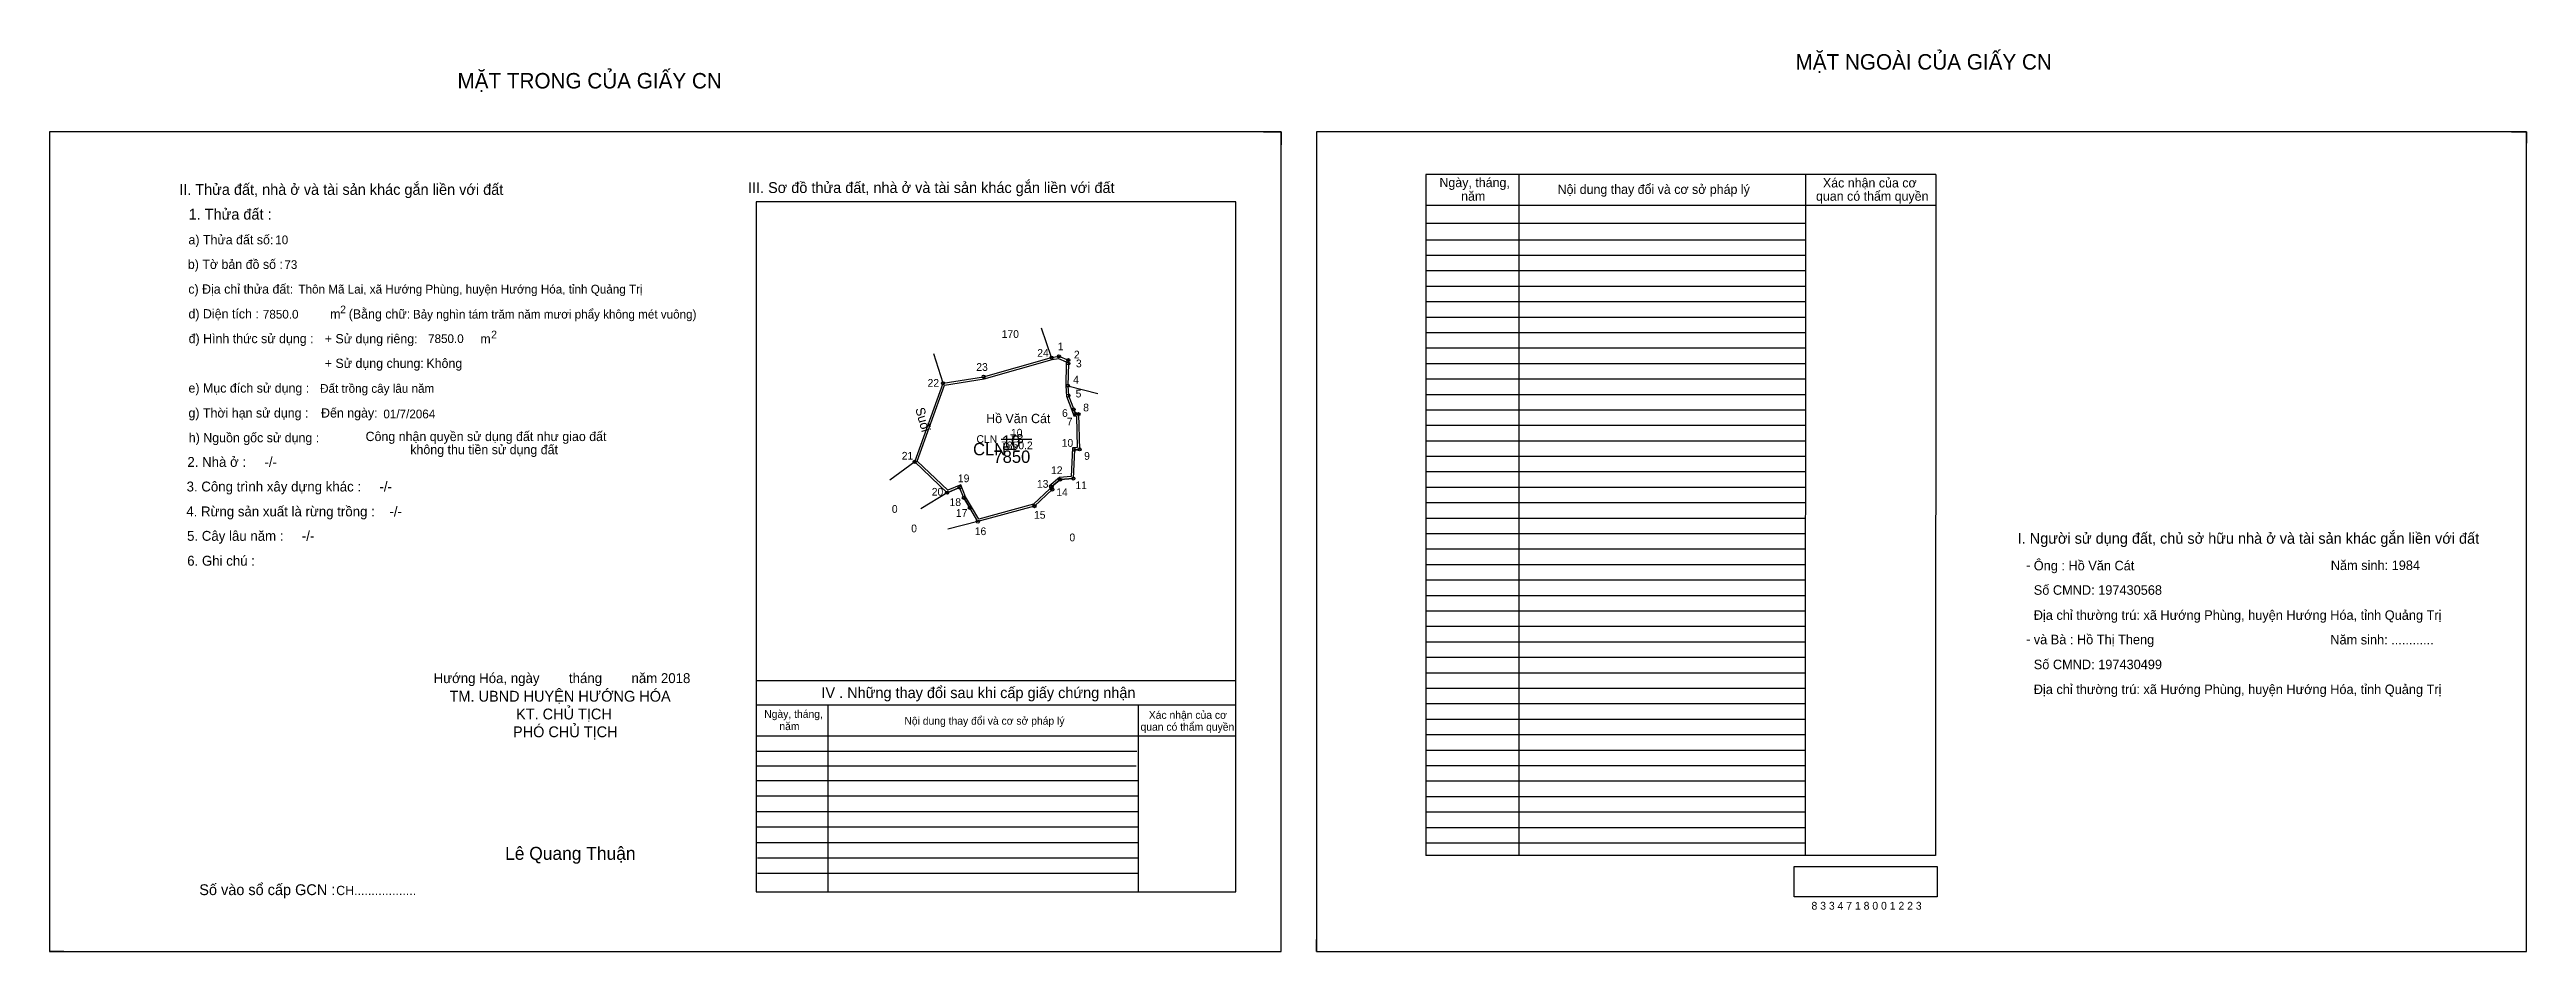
# Model space of a CAD drawing. Extents: x 532884 to 536395, y 1846538 to 1847209.
# Drawn here: x 534794 to 536395, y 1846626 to 1847209 of the extents above.
import ezdxf

# ---------------------------------------------------------------- set-up
doc = ezdxf.new("R2010")
doc.units = 0
for name, color, linetype in [('Default', 7, 'Continuous'), ('Level 10', 7, 'Continuous'), ('Level 11', 7, 'Continuous'), ('Level 13', 7, 'Continuous'), ('Level 2', 7, 'Continuous'), ('Level 22', 7, 'Continuous'), ('Level 27', 7, 'Continuous'), ('Level 3', 7, 'Continuous'), ('Level 36', 7, 'Continuous'), ('Level 4', 7, 'Continuous'), ('Level 5', 7, 'Continuous'), ('Level 55', 7, 'Continuous'), ('Level 6', 7, 'Continuous'), ('Level 7', 7, 'Continuous'), ('Level 8', 7, 'Continuous'), ('Level 9', 7, 'Continuous')]:
    doc.layers.add(name, color=color, linetype=linetype)

msp = doc.modelspace()

# ---------------------------------------------------------------- linework, layer by layer
at = {"layer": 'Level 10'}
for p, q in [((535578.4, 1847156.3), (535589.8, 1847156.3)), ((535589.8, 1847156.3), (535589.8, 1847147.9)), ((536385.2, 1847156.3), (536394.8, 1847156.3)), ((536394.8, 1847156.3), (536394.8, 1847148.9)), ((535456.1, 1846950.6), (535459.4, 1846950.9)), ((535373.8, 1846922.9), (535381.9, 1846926.3)), ((535441.4, 1846926.7), (535447, 1846931.4)), ((535447, 1846931.4), (535455.4, 1846932.1)), ((535384.6, 1846919.6), (535388.5, 1846913.1)), ((534793.6, 1846634.1), (534793.6, 1846626.3)), ((535612.6, 1846626.3), (535612.6, 1846634.1)), ((534802.8, 1846626.3), (534793.6, 1846626.3)), ((535612.6, 1846626.3), (535619.6, 1846626.3))]:
    msp.add_line(p, q, dxfattribs=at)
for points in [[(534793.6, 1846626.3), (535589.8, 1846626.3), (535589.8, 1847156.3), (534793.6, 1847156.3)], [(535612.6, 1846626.3), (536394.8, 1846626.3), (536394.8, 1847156.3), (535612.6, 1847156.3)], [(535451.9, 1846992.1), (535452.2, 1846985.7), (535455.7, 1846976.7), (535456.8, 1846973.9), (535458.8, 1846973.7), (535459.4, 1846950.9), (535456.1, 1846950.6), (535455.4, 1846932.1), (535447, 1846931.4), (535441.4, 1846926.7), (535441.8, 1846925), (535430.3, 1846914.2), (535393.7, 1846904.2), (535388.5, 1846913.1), (535384.6, 1846919.6), (535381.9, 1846926.3), (535373.8, 1846922.9), (535352.9, 1846942.9), (535371.2, 1846993.7), (535397.4, 1846997.9), (535441.4, 1847010.3), (535446.1, 1847011.1), (535452.2, 1847008.6), (535452.2, 1847006.5)], [(535450.5, 1846992.1), (535450.9, 1846985.4), (535454.4, 1846976.2), (535455.8, 1846972.6), (535457.4, 1846972.4), (535457.9, 1846952.2), (535454.8, 1846951.9), (535454.1, 1846933.4), (535446.5, 1846932.8), (535439.8, 1846927.2), (535440.2, 1846925.5), (535429.6, 1846915.4), (535394.4, 1846905.8), (535389.7, 1846913.8), (535385.8, 1846920.2), (535382.7, 1846928.1), (535374.2, 1846924.5), (535354.5, 1846943.3), (535372.2, 1846992.5), (535397.7, 1846996.6), (535441.7, 1847009), (535445.9, 1847009.7), (535450.8, 1847007.6), (535450.8, 1847006.5)]]:
    msp.add_lwpolyline(points, close=True, dxfattribs=at)
at = {"layer": 'Level 11'}
for centre in [(535441.4, 1847010.3), (535446.1, 1847011.1), (535452.2, 1847008.6), (535452.2, 1847006.5), (535371.2, 1846993.7), (535397.4, 1846997.9), (535451.9, 1846992.1), (535451.9, 1846992.1), (535452.2, 1846985.7), (535455.7, 1846976.7), (535456.8, 1846973.9), (535458.8, 1846973.7), (535352.9, 1846942.9), (535456.1, 1846950.6), (535459.4, 1846950.9), (535373.8, 1846922.9), (535381.9, 1846926.3), (535384.6, 1846919.6), (535441.4, 1846926.7), (535441.8, 1846925), (535447, 1846931.4), (535455.4, 1846932.1), (535388.5, 1846913.1), (535393.7, 1846904.2), (535430.3, 1846914.2)]:
    msp.add_circle(centre, 1, dxfattribs=at)
at = {"layer": 'Level 27'}
for p, q in [((535441.4, 1847010.3), (535434.8, 1847029.2)), ((535371.2, 1846993.7), (535365.2, 1847012.8)), ((535451.9, 1846992.1), (535471.3, 1846987)), ((535352.9, 1846942.9), (535336.8, 1846931.1)), ((535373.8, 1846922.9), (535356.8, 1846912.5)), ((535393.7, 1846904.2), (535374.3, 1846899.4))]:
    msp.add_line(p, q, dxfattribs=at)
at = {"layer": 'Level 6'}
msp.add_lwpolyline([(535921.5, 1846681.3), (536013.9, 1846681.3), (536013.9, 1846661.5), (535921.5, 1846661.5)], close=True, dxfattribs=at)
at = {"layer": 'Level 7'}
for p, q in [((535928.6, 1847086.3), (535683.4, 1847086.3)), ((535928.6, 1847076.3), (535683.4, 1847076.3)), ((535928.6, 1847066.3), (535683.4, 1847066.3)), ((535928.6, 1847056.3), (535683.4, 1847056.3)), ((535928.6, 1847046.3), (535683.4, 1847046.3)), ((535928.6, 1847036.3), (535683.4, 1847036.3)), ((535928.6, 1847026.3), (535683.4, 1847026.3)), ((535928.6, 1847016.3), (535683.4, 1847016.3)), ((535928.6, 1847006.3), (535683.4, 1847006.3)), ((535928.6, 1846996.3), (535683.4, 1846996.3)), ((535928.6, 1846986.3), (535683.4, 1846986.3)), ((535928.6, 1846976.3), (535683.4, 1846976.3)), ((535928.6, 1846966.3), (535683.4, 1846966.3)), ((535928.6, 1846956.3), (535683.4, 1846956.3)), ((535410.4, 1846951.1), (535418.5, 1846951.1)), ((535928.6, 1846946.3), (535683.4, 1846946.3)), ((535928.6, 1846936.3), (535683.4, 1846936.3)), ((535928.6, 1846926.3), (535683.4, 1846926.3)), ((535928.6, 1846916.3), (535683.4, 1846916.3)), ((535928.6, 1846906.3), (535683.4, 1846906.3)), ((535928.6, 1846896.3), (535683.4, 1846896.3)), ((535928.6, 1846886.3), (535683.4, 1846886.3)), ((535928.6, 1846876.3), (535683.4, 1846876.3)), ((535928.6, 1846866.3), (535683.4, 1846866.3)), ((535928.6, 1846856.3), (535683.4, 1846856.3)), ((535928.6, 1846846.3), (535683.4, 1846846.3)), ((535928.6, 1846836.3), (535683.4, 1846836.3)), ((535928.6, 1846826.3), (535683.4, 1846826.3)), ((535928.6, 1846816.3), (535683.4, 1846816.3)), ((535928.6, 1846806.3), (535683.4, 1846806.3)), ((535928.6, 1846796.3), (535683.4, 1846796.3)), ((535928.6, 1846786.3), (535683.4, 1846786.3)), ((535928.6, 1846776.3), (535683.4, 1846776.3)), ((535928.6, 1846766.3), (535683.4, 1846766.3)), ((535496.5, 1846755.6), (535250.4, 1846755.6)), ((535496.1, 1846746.1), (535250.4, 1846746.1)), ((535928.6, 1846756.3), (535683.4, 1846756.3)), ((535928.6, 1846746.3), (535683.4, 1846746.3)), ((535497.4, 1846736.6), (535250.4, 1846736.6)), ((535928.6, 1846736.3), (535683.4, 1846736.3)), ((535497.4, 1846726.6), (535250.4, 1846726.6)), ((535497.4, 1846716.6), (535250.4, 1846716.6)), ((535928.6, 1846726.3), (535683.4, 1846726.3)), ((535928.6, 1846716.3), (535683.4, 1846716.3)), ((535497.4, 1846706.6), (535250.4, 1846706.6)), ((535497.4, 1846696.6), (535250.4, 1846696.6)), ((535928.6, 1846706.3), (535683.4, 1846706.3)), ((535928.6, 1846696.3), (535683.4, 1846696.3)), ((535497.4, 1846686.6), (535251.2, 1846686.6)), ((535497.4, 1846676.6), (535251.2, 1846676.6))]:
    msp.add_line(p, q, dxfattribs=at)
at = {"layer": 'Level 8'}
for p, q in [((536013, 1847128.7), (535683.4, 1847128.7)), ((535683.4, 1847128.7), (535683.4, 1846688.3)), ((535743.4, 1847128.7), (535743.4, 1846688.3)), ((535928.7, 1847128.5), (535928.6, 1846688.3)), ((536013, 1847128.7), (536012.8, 1846688.3)), ((535560.4, 1847110.9), (535250.4, 1847110.9)), ((535250.4, 1847110.9), (535250.4, 1846664.9)), ((535560.4, 1846664.9), (535560.4, 1847110.9)), ((536013, 1847108.7), (535683.4, 1847108.7)), ((535928.6, 1847097), (535683.4, 1847097)), ((535560.4, 1846801.3), (535250.4, 1846801.3)), ((535560.4, 1846785.5), (535250.4, 1846785.5)), ((535296.7, 1846785.5), (535296.7, 1846664.9)), ((535497.4, 1846785.5), (535497.4, 1846664.9)), ((535560.4, 1846765.5), (535250.4, 1846765.5)), ((536012.8, 1846688.3), (535683.4, 1846688.3)), ((535250.4, 1846664.9), (535560.4, 1846664.9))]:
    msp.add_line(p, q, dxfattribs=at)
at = {"layer": 'Level 9'}
msp.add_line((535408.7, 1846957.6), (535428.7, 1846957.6), dxfattribs=at)

# ---------------------------------------------------------------- texts
at = {"layer": 'Default'}
for s, p in [('e) Mục đích sử dụng :', (534883.4, 1846987.6)), ('g) Thời hạn sử dụng :', (534883.4, 1846971.5)), ('Đến ngày:', (534969.1, 1846971.5)), ('h) Nguồn gốc sử dụng :', (534883.6, 1846955.5)), ('Công nhận quyền sử dụng đất như giao đất', (534997.9, 1846956.3)), ('không thu tiền sử dụng đất', (535026.8, 1846947.8))]:
    msp.add_text(s, height=6, dxfattribs=at).set_placement(p)
at = {"layer": 'Level 13'}
for s, p in [('CLN', (535392.8, 1846955.1)), ('7850.2', (535408.7, 1846951)), ('10', (535415.1, 1846959.2))]:
    msp.add_text(s, height=5, dxfattribs=at).set_placement(p)
at = {"layer": 'Level 2'}
msp.add_text('Hồ Văn Cát', height=6, dxfattribs=at).set_placement((535399.1, 1846967.9))
at = {"layer": 'Level 22'}
msp.add_text('Suối', height=6, rotation=285.5928, dxfattribs=at).set_placement((535353.2, 1846977.1))
at = {"layer": 'Level 3'}
msp.add_text('CLN', height=8, dxfattribs=at).set_placement((535390.6, 1846947.1))
at = {"layer": 'Level 36'}
for s, p in [('170', (535409.1, 1847023)), ('0', (535338.1, 1846909.9)), ('0', (535350.6, 1846897.3)), ('0', (535452.9, 1846891.5))]:
    msp.add_text(s, height=5, dxfattribs=at).set_placement(p)
at = {"layer": 'Level 4'}
msp.add_text('10', height=8, dxfattribs=at).set_placement((535409.2, 1846952))
at = {"layer": 'Level 5'}
msp.add_text('7850', height=8, dxfattribs=at).set_placement((535403.8, 1846942.2))
at = {"layer": 'Level 55'}
for s, height, p in [('24', 0.8, (535440.8, 1847010.3)), ('170', 0.22, (535441.1, 1847010.1)), ('1', 0.8, (535445.8, 1847011.1)), ('2', 0.8, (535451.9, 1847008.6)), ('3', 0.8, (535452, 1847006.5)), ('22', 0.8, (535370.6, 1846993.7)), ('170', 0.22, (535370.9, 1846993.5)), ('23', 0.8, (535396.9, 1846997.9)), ('170', 0.22, (535397.2, 1846997.7)), ('4', 0.8, (535451.7, 1846992.1)), ('0', 0.22, (535451.9, 1846991.9)), ('0', 0.22, (535451.9, 1846991.9)), ('5', 0.8, (535452, 1846985.7)), ('0', 0.22, (535452.2, 1846985.5)), ('0', 0.22, (535452.2, 1846985.5)), ('6', 0.8, (535455.5, 1846976.7)), ('0', 0.22, (535455.7, 1846976.5)), ('0', 0.22, (535455.7, 1846976.5)), ('7', 0.8, (535456.5, 1846973.9)), ('0', 0.22, (535456.7, 1846973.7)), ('0', 0.22, (535456.7, 1846973.7)), ('8', 0.8, (535458.5, 1846973.7)), ('0', 0.22, (535458.7, 1846973.4)), ('0', 0.22, (535458.7, 1846973.4)), ('21', 0.8, (535352.4, 1846942.9)), ('0', 0.22, (535352.8, 1846942.7)), ('10', 0.8, (535455.6, 1846950.6)), ('0', 0.22, (535456.1, 1846950.4)), ('0', 0.22, (535456.1, 1846950.4)), ('9', 0.8, (535459.1, 1846950.9)), ('0', 0.22, (535459.3, 1846950.7)), ('0', 0.22, (535459.3, 1846950.7)), ('20', 0.8, (535373.3, 1846922.9)), ('0', 0.22, (535373.8, 1846922.6)), ('0', 0.22, (535373.8, 1846922.6)), ('0', 0.22, (535373.8, 1846922.6)), ('19', 0.8, (535381.4, 1846926.3)), ('0', 0.22, (535381.8, 1846926)), ('0', 0.22, (535381.8, 1846926)), ('18', 0.8, (535384, 1846919.6)), ('13', 0.8, (535440.9, 1846926.7)), ('0', 0.22, (535441.3, 1846926.4)), ('0', 0.22, (535441.3, 1846926.4)), ('14', 0.8, (535441.2, 1846925)), ('0', 0.22, (535441.7, 1846924.8)), ('0', 0.22, (535441.7, 1846924.8)), ('12', 0.8, (535446.5, 1846931.4)), ('0', 0.22, (535447, 1846931.2)), ('0', 0.22, (535447, 1846931.2)), ('11', 0.8, (535454.9, 1846932.1)), ('0', 0.22, (535455.4, 1846931.9)), ('0', 0.22, (535455.4, 1846931.9)), ('0', 0.22, (535384.5, 1846919.4)), ('0', 0.22, (535384.5, 1846919.4)), ('17', 0.8, (535388, 1846913.1)), ('0', 0.22, (535388.4, 1846912.9)), ('0', 0.22, (535388.4, 1846912.9)), ('16', 0.8, (535393.1, 1846904.2)), ('0', 0.22, (535393.6, 1846904)), ('0', 0.22, (535393.6, 1846904)), ('0', 0.22, (535393.6, 1846904)), ('0', 0.22, (535393.6, 1846904)), ('15', 0.8, (535429.8, 1846914.2)), ('0', 0.22, (535430.2, 1846914)), ('0', 0.22, (535430.2, 1846914))]:
    msp.add_text(s, height=height, dxfattribs=at).set_placement(p)
at = {"layer": 'Level 6'}
for s, height, p in [('10', 5.63, (534939.5, 1847083.6)), ('73', 5.63, (534945.4, 1847067.6)), ('Thôn Mã Lai, xã Hướng Phùng, huyện Hướng Hóa, tỉnh Quảng Trị', 5.64, (534954.5, 1847051.7)), ('7850.0', 5.63, (534931.5, 1847035.5)), ('Bảy nghìn tám trăm năm mươi phẩy không mét vuông)', 5.632, (535028.5, 1847035.5)), ('7850.0', 5.63, (535038.3, 1847019.7)), ('Đất trồng cây lâu năm', 5.64, (534968.5, 1846987.5)), ('01/7/2064', 5.64, (535009.4, 1846971)), ('Ông : Hồ Văn Cát', 6.16, (536076.3, 1846872.7)), ('Năm sinh: 1984', 6.16, (536268.3, 1846872.9)), ('Số CMND: 197430568', 6.16, (536076.3, 1846856.9)), ('Địa chỉ thường trú: xã Hướng Phùng, huyện Hướng Hóa, tỉnh Quảng Trị', 6.16, (536076.3, 1846840.7)), ('và Bà : Hồ Thị Theng', 6.16, (536076.3, 1846824.9)), ('Năm sinh: ............', 6.16, (536268, 1846824.8)), ('Số CMND: 197430499', 6.16, (536076.3, 1846808.8)), ('Địa chỉ thường trú: xã Hướng Phùng, huyện Hướng Hóa, tỉnh Quảng Trị', 6.16, (536076.3, 1846792.7)), ('8 3 3 4 7 1 8 0 0 1 2 2 3', 5.04, (535932.6, 1846653.3))]:
    msp.add_text(s, height=height, dxfattribs=at).set_placement(p)
at = {"layer": 'Level 7'}
for s, height, p in [('MẶT NGOÀI CỦA GIẤY CN', 10, (535922.3, 1847196.5)), ('MẶT TRONG CỦA GIẤY CN', 10, (535057.3, 1847184.3)), ('II. Thửa đất, nhà ở và tài sản khác gắn liền với đất', 7, (534877.4, 1847115.5)), ('III. Sơ đồ thửa đất, nhà ở và tài sản khác gắn liền với đất', 7, (535245.1, 1847116.7)), ('Ngày, tháng,', 6, (535692.1, 1847120.5)), ('năm', 6, (535706.1, 1847111.7)), ('Nội dung thay đổi và cơ sở pháp lý', 6, (535768.5, 1847116.1)), (' quan có thẩm quyền', 6, (535933.3, 1847111.7)), ('Xác nhận của cơ', 6, (535940, 1847120.3)), ('1. Thửa đất :', 7, (534883.5, 1847099.5)), ('a) Thửa đất số:', 6, (534883.4, 1847083.5)), ('b) Tờ bản đồ số :', 6, (534883, 1847067.6)), ('c) Địa chỉ thửa đất:', 6, (534883.3, 1847051.6)), ('d) Diện tích :', 6, (534883.4, 1847035.6)), ('m', 6, (534975, 1847035.5)), ('2', 5, (534981.5, 1847038.9)), ('(Bằng chữ:', 6, (534987, 1847035.5)), ('đ) Hình thức sử dụng :', 6, (534883.5, 1847019.6)), ('+ Sử dụng riêng:', 6, (534971.5, 1847019.5)), ('m', 6, (535072.1, 1847019.4)), ('2', 5, (535079.1, 1847022.7)), ('+ Sử dụng chung:', 6, (534971.5, 1847003.6)), ('Không', 6, (535037.2, 1847003.6)), ('2. Nhà ở :     -/-', 6.4, (534882.7, 1846939.6)), ('3. Công trình xây dựng khác :     -/-', 6.4, (534882.2, 1846923.7)), ('4. Rừng sản xuất là rừng trồng :    -/-', 6.4, (534882, 1846907.6)), ('5. Cây lâu năm :     -/-', 6.4, (534882.5, 1846891.8)), ('I. Người sử dụng đất, chủ sở hữu nhà ở và tài sản khác gắn liền với đất', 7, (536065.9, 1846889.9)), ('6. Ghi chú :', 6.4, (534882.6, 1846875.7)), ('-', 6.4, (536071.3, 1846872.9)), ('-', 6.4, (536071.3, 1846825.1)), ('Hướng Hóa, ngày        tháng        năm 2018', 6.4, (535041.9, 1846799.8)), ('TM. UBND HUYỆN HƯỚNG HÓA', 7, (535052.2, 1846787.8)), ('IV . Những thay đổi sau khi cấp giấy chứng nhận', 7, (535292.6, 1846790.1)), ('KT. CHỦ TỊCH', 7, (535095.2, 1846776.3)), ('Ngày, tháng,', 5, (535255.6, 1846777.3)), ('Nội dung thay đổi và cơ sở pháp lý', 5, (535346.2, 1846772.9)), ('Xác nhận của cơ', 5, (535504.2, 1846776.7)), ('PHÓ CHỦ TỊCH', 7, (535093.2, 1846764.8)), ('năm', 5, (535265.4, 1846769.4)), (' quan có thẩm quyền', 5, (535497, 1846769)), ('Lê Quang Thuận', 8.4, (535088.1, 1846685.5)), ('Số vào sổ cấp GCN :', 7, (534890.4, 1846662.7)), ('CH..................', 6, (534978.9, 1846662.7))]:
    msp.add_text(s, height=height, dxfattribs=at).set_placement(p)
msp.add_text('73', height=6, rotation=2, dxfattribs=at).set_placement((535414.4, 1846954.6))
at = {"layer": 'Level 9'}
for s, p in [('1', (535445.4, 1847015)), ('23', (535392.7, 1847001.7)), ('24', (535432.1, 1847010.8)), ('2', (535455.8, 1847009.7)), ('3', (535457.1, 1847004)), ('22', (535361.2, 1846991.4)), ('4', (535455.3, 1846993.5)), ('5', (535456.9, 1846984.5)), ('6', (535448.1, 1846971.9)), ('7', (535451.2, 1846966.4)), ('8', (535461.8, 1846975.5)), ('10', (535447.9, 1846952.6)), ('21', (535344.5, 1846944.3)), ('12', (535441, 1846934.9)), ('9', (535462.4, 1846944.2)), ('20', (535363.9, 1846921)), ('19', (535380.8, 1846929.7)), ('13', (535431.9, 1846926.1)), ('14', (535444.4, 1846920.7)), ('11', (535456.8, 1846925.2)), ('18', (535375.4, 1846914.3)), ('17', (535379.5, 1846907.3)), ('15', (535430, 1846906.1)), ('16', (535391.7, 1846895.5))]:
    msp.add_text(s, height=5, dxfattribs=at).set_placement(p)

doc.saveas('drawing.dxf')
